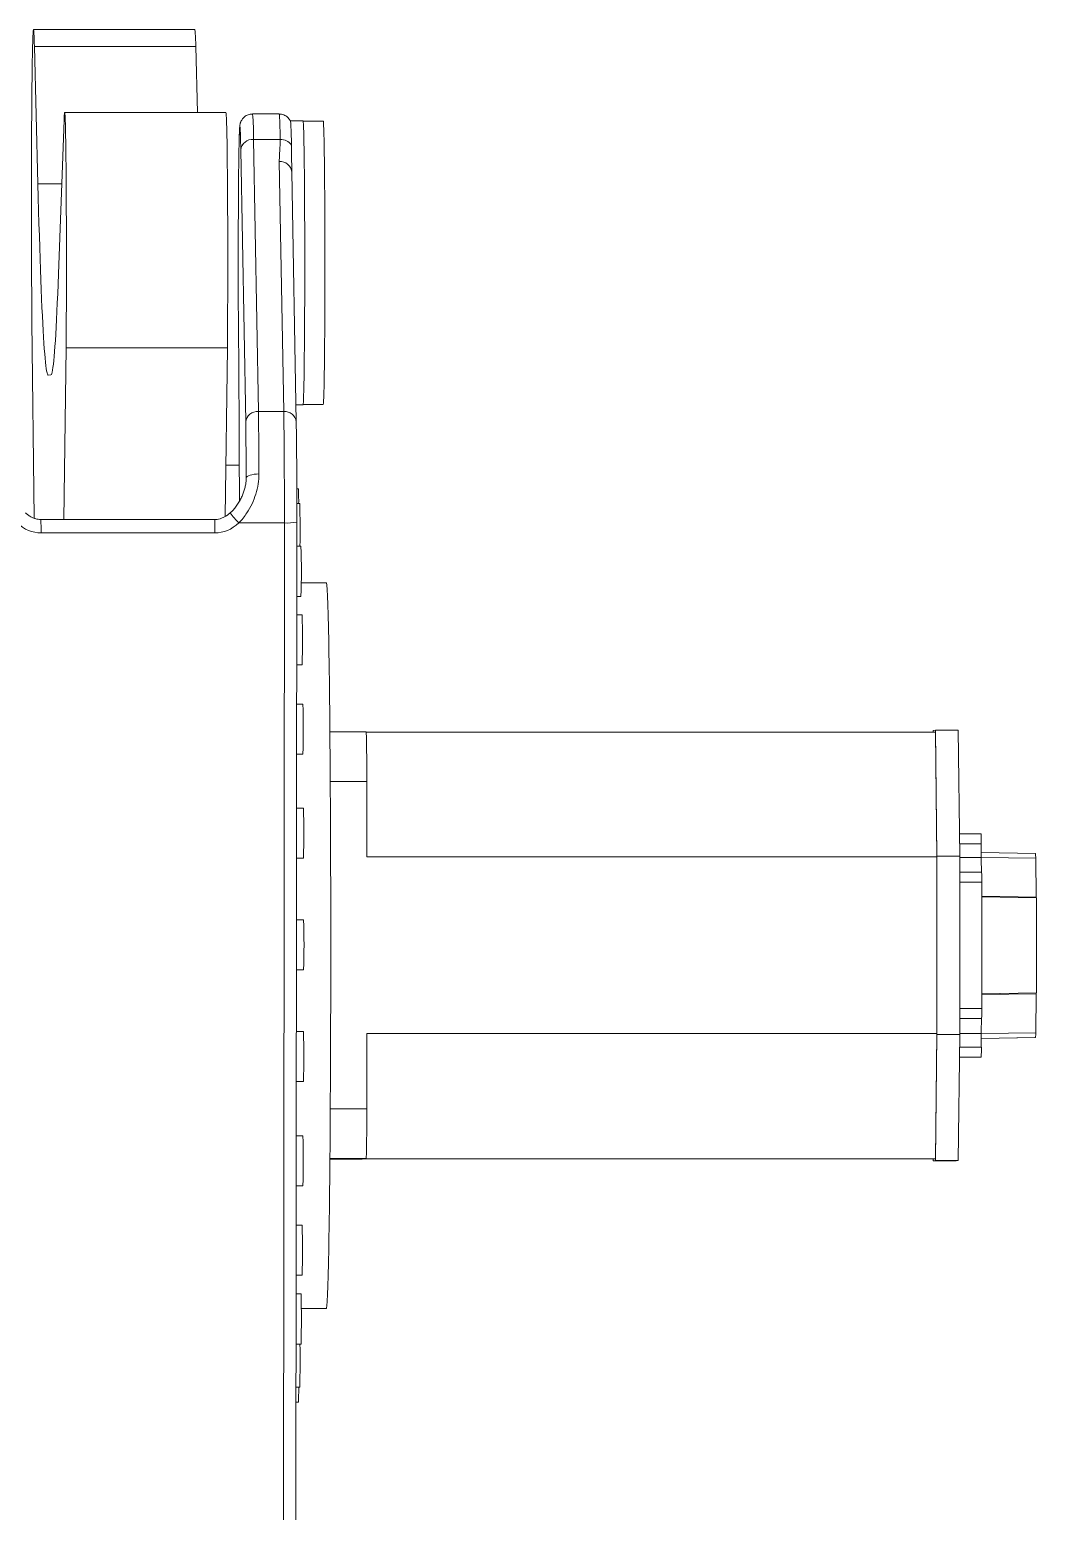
# Model space of a CAD drawing. Header units: millimetres. Extents: x 419 to 13500, y 498 to 10404.
# Drawn here: x 2751 to 3157, y 7147 to 7744 of the extents above; entities that cross this region are included whole.
import ezdxf

# ---------------------------------------------------------------- set-up
doc = ezdxf.new("R2010")
doc.units = ezdxf.units.MM
doc.header["$LTSCALE"] = 50

msp = doc.modelspace()

# ---------------------------------------------------------------- linework, layer by layer
at = {"color": 7, "linetype": 'Continuous', "lineweight": 15}
for p, q in [((2817.98, 7744.07), (2752.97, 7744.07)), ((2753.33, 7737.32), (2754.74, 7681.92)), ((2753.33, 7737.32), (2818.35, 7737.32)), ((2818.35, 7737.32), (2819.03, 7710.72)), ((2763.02, 7645.62), (2765.29, 7707.64)), ((2830.53, 7710.72), (2765.52, 7710.72)), ((2852.01, 7710.07), (2841.24, 7710.07)), ((2861.62, 7707.28), (2856.54, 7707.28)), ((2869.75, 7707.22), (2861.65, 7707.22)), ((2841.64, 7699.83), (2843.61, 7590.12)), ((2852.41, 7699.83), (2841.64, 7699.83)), ((2838.5, 7585.91), (2836.53, 7695.61)), ((2853.83, 7590.12), (2852.03, 7690.86)), ((2858.88, 7586), (2857.07, 7686.74)), ((2857.08, 7686.76), (2857.08, 7686.91)), ((2753.24, 7547.1), (2752.35, 7626.4)), ((2835.56, 7625.98), (2835.81, 7584.66)), ((2766.12, 7615.82), (2765.26, 7546.6)), ((2766.12, 7615.82), (2831.14, 7615.82)), ((2831.14, 7615.82), (2830.29, 7547.84)), ((2758.9, 7604.83), (2760, 7604.98)), ((2858.76, 7592.86), (2861.62, 7592.86)), ((2861.65, 7592.92), (2869.75, 7592.92)), ((2853.83, 7590.12), (2843.61, 7590.12)), ((2858.88, 7586), (2858.88, 7585.91)), ((2835.9, 7568.54), (2830.55, 7568.54)), ((2859.74, 7558.96), (2859.1, 7558.96)), ((2860.28, 7553.1), (2859.12, 7553.1)), ((2826.03, 7546.6), (2755.93, 7546.6)), ((2854.1, 7545.19), (2835.76, 7545.19)), ((2853.24, 6526.63), (2854.1, 7545.19)), ((2859.12, 7545.54), (2858.26, 6526.98)), ((2826.09, 7541.17), (2756, 7541.17)), ((2860.79, 7535.79), (2859.11, 7535.79)), ((2871.01, 7521.13), (2860.9, 7521.13)), ((2859.09, 7515.61), (2860.79, 7515.61)), ((2861.23, 7508.2), (2859.09, 7508.2)), ((2859.07, 7488.01), (2861.23, 7488.01)), ((2861.56, 7472.21), (2859.06, 7472.21)), ((2887.05, 7460.97), (2872.44, 7460.97)), ((3116.54, 7460.92), (2887.07, 7460.92)), ((3115.66, 7460.92), (3115.67, 7461.57)), ((3115.67, 7461.57), (3116.54, 7461.68)), ((3116.54, 7461.68), (3117.15, 7410.94)), ((3125.75, 7461.68), (3116.54, 7461.68)), ((3116.54, 7460.92), (3117.15, 7410.62)), ((3125.75, 7461.68), (3126.36, 7410.94)), ((2859.04, 7452.02), (2861.56, 7452.02)), ((2887.29, 7441), (2887.29, 7410.62)), ((2861.77, 7430.27), (2859.02, 7430.27)), ((3134.99, 7419.91), (3126.25, 7419.91)), ((3135.04, 7415.91), (3135.04, 7410.41)), ((2859, 7410.09), (2861.77, 7410.09)), ((3117.15, 7410.62), (2887.29, 7410.62)), ((3117.15, 7410.94), (3117.16, 7339.06)), ((3126.36, 7410.94), (3117.15, 7410.94)), ((3117.15, 7410.62), (3117.15, 7339.38)), ((3126.36, 7410.94), (3126.36, 7339.06)), ((3156.9, 7412), (3135.04, 7412.38)), ((3156.96, 7410.07), (3157.15, 7394.36)), ((3135.18, 7404.43), (3126.36, 7404.43)), ((3135.23, 7400.44), (3135.23, 7349.44)), ((3157.15, 7394.36), (3135.23, 7394.71)), ((3157.23, 7394.04), (3135.23, 7394.43)), ((3157.15, 7394.36), (3157.16, 7394.04)), ((3157.23, 7394.04), (3157.23, 7355.81)), ((2861.85, 7385.24), (2858.98, 7385.24)), ((2858.97, 7365.06), (2861.85, 7365.06)), ((3157.23, 7355.81), (3135.23, 7355.43)), ((3157.16, 7355.8), (3135.23, 7355.42)), ((3157.15, 7355.45), (3135.23, 7355.13)), ((3157.15, 7355.45), (3156.96, 7339.72)), ((3157.16, 7355.8), (3157.15, 7355.45)), ((3157.23, 7355.81), (3157.16, 7355.8)), ((3135.18, 7345.43), (3135.11, 7345.42)), ((2861.78, 7340.2), (2858.94, 7340.2)), ((3117.15, 7339.38), (2887.29, 7339.38)), ((2887.29, 7339.38), (2887.29, 7309)), ((3117.15, 7339.38), (3116.54, 7288.92)), ((3117.16, 7339.06), (3116.54, 7288.16)), ((3126.36, 7339.06), (3117.16, 7339.06)), ((3126.36, 7339.06), (3125.75, 7288.16)), ((3135.04, 7339.41), (3135.04, 7333.91)), ((3156.6, 7337.73), (3135.04, 7337.36)), ((3156.9, 7337.77), (3156.6, 7337.73)), ((3134.38, 7329.83), (3126.25, 7329.83)), ((3134.99, 7329.91), (3134.38, 7329.83)), ((2858.93, 7320.02), (2861.78, 7320.02)), ((2861.57, 7298.2), (2858.91, 7298.2)), ((2885.46, 7288.76), (2872.44, 7288.76)), ((2885.82, 7288.81), (2885.46, 7288.76)), ((3115.68, 7288.81), (2885.82, 7288.81)), ((2887.05, 7288.97), (2886.69, 7288.92)), ((3116.54, 7288.92), (2886.69, 7288.92)), ((3115.67, 7288.05), (3115.66, 7288.81)), ((3116.54, 7288.16), (3115.67, 7288.05)), ((3124.88, 7288.05), (3115.67, 7288.05)), ((3116.54, 7288.92), (3115.68, 7288.81)), ((3125.75, 7288.16), (3116.54, 7288.16)), ((3125.75, 7288.16), (3124.88, 7288.05)), ((2858.89, 7278.02), (2861.57, 7278.02)), ((2861.23, 7262.12), (2858.88, 7262.12)), ((2858.86, 7241.94), (2861.23, 7241.94)), ((2860.8, 7234.41), (2858.86, 7234.41)), ((2860.91, 7228.6), (2871.01, 7228.6)), ((2858.84, 7214.23), (2860.8, 7214.23)), ((2858.82, 7196.78), (2860.29, 7196.78)), ((2858.82, 7190.77), (2859.75, 7190.77))]:
    msp.add_line(p, q, dxfattribs=at)
at = {"color": 8, "linetype": 'Continuous', "lineweight": 15}
for p, q in [((2754.74, 7681.92), (2764.35, 7681.92)), ((2838.68, 7562.96), (2838.71, 7563.29)), ((2838.7, 7562.82), (2838.71, 7563.29)), ((2887.29, 7441), (2872.59, 7441)), ((3135.04, 7415.91), (3126.3, 7415.91)), ((3135.04, 7410.41), (3126.36, 7410.41)), ((3156.96, 7410.07), (3135.04, 7410.34)), ((3135.23, 7400.44), (3126.36, 7400.44)), ((3135.23, 7349.44), (3126.36, 7349.44)), ((3135.18, 7345.43), (3126.36, 7345.43)), ((3135.11, 7345.42), (3126.36, 7345.42)), ((3135.04, 7339.41), (3126.36, 7339.41)), ((3156.96, 7339.72), (3135.04, 7339.45)), ((3156.9, 7337.77), (3135.04, 7337.39)), ((3134.99, 7329.91), (3126.25, 7329.91)), ((3135.04, 7333.91), (3126.3, 7333.91)), ((2887.29, 7309), (2872.59, 7309)), ((2887.05, 7288.97), (2872.45, 7288.97))]:
    msp.add_line(p, q, dxfattribs=at)
at = {"color": 7, "linetype": 'Continuous', "lineweight": 15, "flags": 128}
for points in [[(2752.35, 7626.4), (2752.31, 7629.3), (2752.29, 7632.34), (2752.26, 7635.51), (2752.23, 7638.79), (2752.21, 7642.18), (2752.19, 7645.67), (2752.17, 7649.25), (2752.16, 7652.9), (2752.15, 7656.62), (2752.14, 7660.39), (2752.13, 7664.2), (2752.12, 7668.04), (2752.12, 7671.9), (2752.12, 7675.77), (2752.12, 7679.63), (2752.13, 7683.48), (2752.13, 7687.3), (2752.14, 7691.07), (2752.16, 7694.8), (2752.17, 7698.46), (2752.19, 7702.04), (2752.21, 7705.54), (2752.23, 7708.95), (2752.26, 7712.25), (2752.28, 7715.43), (2752.31, 7718.48), (2752.34, 7721.4), (2752.37, 7724.18), (2752.41, 7726.8), (2752.44, 7729.26), (2752.48, 7731.56), (2752.52, 7733.68), (2752.56, 7735.61), (2752.6, 7737.36), (2752.65, 7738.91), (2752.69, 7740.27), (2752.73, 7741.43), (2752.78, 7742.38), (2752.83, 7743.12), (2752.87, 7743.65), (2752.92, 7743.97), (2752.97, 7744.07), (2753.01, 7743.96), (2753.06, 7743.64), (2753.11, 7743.1), (2753.15, 7742.36), (2753.2, 7741.4), (2753.24, 7740.24), (2753.28, 7738.88), (2753.33, 7737.32)], [(2765.29, 7707.64), (2765.33, 7708.67), (2765.37, 7709.49), (2765.41, 7710.11), (2765.46, 7710.51), (2765.5, 7710.7), (2765.54, 7710.68), (2765.59, 7710.45), (2765.63, 7710), (2765.67, 7709.34), (2765.71, 7708.47), (2765.75, 7707.4), (2765.8, 7706.13), (2765.84, 7704.66), (2765.87, 7703), (2765.91, 7701.15), (2765.95, 7699.12), (2765.98, 7696.92), (2766.01, 7694.55), (2766.05, 7692.03), (2766.07, 7689.36), (2766.1, 7686.55), (2766.13, 7683.61), (2766.15, 7680.56), (2766.17, 7677.4), (2766.19, 7674.14), (2766.2, 7670.8), (2766.22, 7667.38), (2766.23, 7663.91), (2766.24, 7660.38), (2766.24, 7656.82), (2766.25, 7653.24), (2766.25, 7649.64), (2766.25, 7646.05), (2766.24, 7642.47), (2766.24, 7638.91), (2766.23, 7635.4), (2766.22, 7631.94), (2766.2, 7628.54), (2766.18, 7625.22), (2766.17, 7621.98), (2766.14, 7618.84), (2766.12, 7615.82)], [(2830.53, 7710.72), (2830.56, 7710.68), (2830.6, 7710.45), (2830.65, 7710), (2830.69, 7709.34), (2830.73, 7708.47), (2830.77, 7707.4), (2830.81, 7706.13), (2830.85, 7704.66), (2830.89, 7703), (2830.93, 7701.15), (2830.97, 7699.12), (2831, 7696.92), (2831.03, 7694.55), (2831.06, 7692.03), (2831.09, 7689.36), (2831.12, 7686.55), (2831.15, 7683.61), (2831.17, 7680.56), (2831.19, 7677.4), (2831.21, 7674.14), (2831.22, 7670.8), (2831.24, 7667.38), (2831.25, 7663.91), (2831.26, 7660.38), (2831.26, 7656.82), (2831.27, 7653.24), (2831.27, 7649.64), (2831.27, 7646.05), (2831.26, 7642.47), (2831.26, 7638.91), (2831.25, 7635.4), (2831.23, 7631.94), (2831.22, 7628.54), (2831.2, 7625.22), (2831.18, 7621.98), (2831.16, 7618.84), (2831.14, 7615.82)], [(2861.62, 7707.28), (2861.64, 7707.27), (2861.68, 7707.08), (2861.72, 7706.68), (2861.76, 7706.07), (2861.8, 7705.25), (2861.84, 7704.22), (2861.88, 7702.99), (2861.92, 7701.57), (2861.96, 7699.96), (2861.99, 7698.15), (2862.03, 7696.18), (2862.06, 7694.02), (2862.09, 7691.71), (2862.12, 7689.24), (2862.15, 7686.62), (2862.18, 7683.87), (2862.2, 7681), (2862.22, 7678), (2862.24, 7674.91), (2862.26, 7671.72), (2862.27, 7668.45), (2862.29, 7665.11), (2862.3, 7661.72), (2862.3, 7658.29), (2862.31, 7654.82), (2862.31, 7651.33), (2862.31, 7647.84), (2862.31, 7644.36), (2862.3, 7640.9), (2862.29, 7637.48), (2862.28, 7634.1), (2862.27, 7630.78), (2862.26, 7627.53), (2862.24, 7624.37), (2862.22, 7621.3), (2862.19, 7618.34), (2862.17, 7615.49), (2862.14, 7612.78), (2862.12, 7610.2), (2862.09, 7607.78), (2862.05, 7605.51), (2862.02, 7603.4), (2861.98, 7601.47), (2861.95, 7599.72), (2861.91, 7598.16), (2861.87, 7596.79), (2861.83, 7595.62), (2861.79, 7594.65), (2861.75, 7593.88), (2861.71, 7593.33), (2861.67, 7592.99), (2861.62, 7592.86), (2861.62, 7592.86)], [(2869.75, 7707.22), (2869.76, 7707.2), (2869.81, 7707.02), (2869.85, 7706.61), (2869.89, 7706), (2869.93, 7705.18), (2869.97, 7704.16), (2870.01, 7702.94), (2870.05, 7701.51), (2870.09, 7699.9), (2870.12, 7698.1), (2870.16, 7696.12), (2870.19, 7693.98), (2870.22, 7691.66), (2870.25, 7689.2), (2870.28, 7686.58), (2870.3, 7683.84), (2870.33, 7680.96), (2870.35, 7677.97), (2870.37, 7674.88), (2870.39, 7671.7), (2870.4, 7668.43), (2870.41, 7665.1), (2870.42, 7661.71), (2870.43, 7658.28), (2870.44, 7654.81), (2870.44, 7651.33), (2870.44, 7647.85), (2870.43, 7644.37), (2870.43, 7640.91), (2870.42, 7637.49), (2870.41, 7634.12), (2870.4, 7630.8), (2870.38, 7627.56), (2870.36, 7624.4), (2870.34, 7621.33), (2870.32, 7618.37), (2870.3, 7615.53), (2870.27, 7612.82), (2870.24, 7610.25), (2870.21, 7607.82), (2870.18, 7605.55), (2870.15, 7603.45), (2870.11, 7601.52), (2870.07, 7599.78), (2870.04, 7598.21), (2870, 7596.85), (2869.96, 7595.68), (2869.92, 7594.71), (2869.88, 7593.95), (2869.84, 7593.39), (2869.79, 7593.05), (2869.75, 7592.92), (2869.75, 7592.92)], [(2835.92, 7701.17), (2835.9, 7700.56), (2835.86, 7699.12), (2835.82, 7697.48), (2835.79, 7695.67), (2835.75, 7693.67), (2835.72, 7691.5), (2835.69, 7689.18), (2835.66, 7686.7), (2835.64, 7684.08), (2835.61, 7681.33), (2835.59, 7678.45), (2835.57, 7675.47), (2835.55, 7672.39), (2835.54, 7669.22), (2835.52, 7665.98), (2835.51, 7662.67), (2835.5, 7659.32), (2835.5, 7655.93), (2835.49, 7652.51), (2835.49, 7649.09), (2835.5, 7645.67), (2835.5, 7642.27), (2835.51, 7638.9), (2835.52, 7635.57), (2835.53, 7632.3), (2835.54, 7629.1), (2835.56, 7625.98)], [(2856.93, 7697.51), (2856.95, 7696.35), (2856.97, 7695.13), (2856.99, 7693.85), (2857, 7692.51), (2857.02, 7691.12), (2857.04, 7689.68), (2857.06, 7688.19), (2857.07, 7686.91)], [(2754.74, 7681.92), (2754.88, 7676.38), (2755.03, 7671.04), (2755.18, 7665.9), (2755.32, 7660.96), (2755.47, 7656.22), (2755.62, 7651.68), (2755.77, 7647.34), (2755.92, 7643.21), (2756.07, 7639.29), (2756.23, 7635.57), (2756.38, 7632.06), (2756.53, 7628.76), (2756.69, 7625.67), (2756.84, 7622.79), (2757, 7620.13), (2757.16, 7617.67), (2757.31, 7615.43), (2757.47, 7613.4), (2757.63, 7611.59), (2757.79, 7609.99), (2757.94, 7608.61), (2758.1, 7607.44), (2758.26, 7606.48), (2758.42, 7605.75), (2758.58, 7605.23), (2758.74, 7604.92), (2758.9, 7604.83)], [(2760, 7604.98), (2760.16, 7605.11), (2760.32, 7605.47), (2760.48, 7606.05), (2760.64, 7606.86), (2760.81, 7607.89), (2760.97, 7609.15), (2761.13, 7610.63), (2761.29, 7612.33), (2761.45, 7614.26), (2761.61, 7616.4), (2761.77, 7618.77), (2761.93, 7621.36), (2762.09, 7624.18), (2762.24, 7627.21), (2762.4, 7630.46), (2762.56, 7633.92), (2762.71, 7637.61), (2762.87, 7641.51), (2763.02, 7645.62)], [(2838.71, 7563.29), (2838.69, 7566.3), (2838.68, 7569.22), (2838.66, 7572.03), (2838.64, 7574.72), (2838.61, 7577.27), (2838.59, 7579.68), (2838.56, 7581.93), (2838.53, 7584.01), (2838.5, 7585.91)], [(2843.61, 7590.12), (2843.65, 7588.01), (2843.68, 7585.7), (2843.71, 7583.19), (2843.74, 7580.51), (2843.77, 7577.67), (2843.79, 7574.67), (2843.81, 7571.54), (2843.83, 7568.29), (2843.84, 7564.95)], [(2854.1, 7545.19), (2854.1, 7548.46), (2854.1, 7551.73), (2854.1, 7554.99), (2854.09, 7558.22), (2854.08, 7561.41), (2854.07, 7564.54), (2854.05, 7567.61), (2854.04, 7570.59), (2854.02, 7573.49), (2854, 7576.27), (2853.98, 7578.94), (2853.95, 7581.48), (2853.92, 7583.87), (2853.9, 7586.12), (2853.87, 7588.2), (2853.83, 7590.12)], [(2858.88, 7585.91), (2858.91, 7584.07), (2858.94, 7582.05), (2858.97, 7579.87), (2858.99, 7577.55), (2859.01, 7575.08), (2859.04, 7572.48), (2859.05, 7569.76), (2859.07, 7566.94), (2859.09, 7564.04), (2859.1, 7561.06), (2859.11, 7558.01), (2859.11, 7554.93), (2859.12, 7551.81), (2859.12, 7548.68), (2859.12, 7545.54)], [(2835.81, 7584.66), (2835.89, 7570.73), (2835.96, 7556.69), (2835.98, 7554)], [(2843.84, 7564.95), (2842.85, 7564.91), (2841.9, 7564.82), (2841.01, 7564.67), (2840.24, 7564.46), (2839.6, 7564.21), (2839.12, 7563.92), (2838.82, 7563.61), (2838.71, 7563.29)], [(2871.01, 7521.13), (2871.06, 7521.08), (2871.13, 7520.82), (2871.2, 7520.35), (2871.26, 7519.68), (2871.33, 7518.79), (2871.4, 7517.69), (2871.46, 7516.38), (2871.53, 7514.88), (2871.59, 7513.16), (2871.65, 7511.25), (2871.72, 7509.14), (2871.78, 7506.83), (2871.84, 7504.33), (2871.9, 7501.65), (2871.95, 7498.78), (2872.01, 7495.73), (2872.07, 7492.51), (2872.12, 7489.12), (2872.17, 7485.56), (2872.22, 7481.84), (2872.27, 7477.96), (2872.32, 7473.94), (2872.36, 7469.77), (2872.4, 7465.46), (2872.44, 7461.02), (2872.48, 7456.46), (2872.52, 7451.78), (2872.55, 7446.99), (2872.58, 7442.09), (2872.61, 7437.1), (2872.64, 7432.01), (2872.67, 7426.84), (2872.69, 7421.6), (2872.71, 7416.29), (2872.73, 7410.92), (2872.74, 7405.5), (2872.76, 7400.03), (2872.77, 7394.53), (2872.77, 7389), (2872.78, 7383.44), (2872.78, 7377.88), (2872.78, 7372.31), (2872.78, 7366.74), (2872.77, 7361.19), (2872.77, 7355.65), (2872.76, 7350.15), (2872.74, 7344.68), (2872.73, 7339.25), (2872.71, 7333.88), (2872.69, 7328.56), (2872.67, 7323.31), (2872.64, 7318.14), (2872.62, 7313.05), (2872.59, 7308.04), (2872.56, 7303.14), (2872.52, 7298.34), (2872.49, 7293.65), (2872.45, 7289.08), (2872.41, 7284.63), (2872.36, 7280.31), (2872.32, 7276.13), (2872.27, 7272.09), (2872.22, 7268.21), (2872.17, 7264.47), (2872.12, 7260.9), (2872.07, 7257.49), (2872.01, 7254.25), (2871.96, 7251.19), (2871.9, 7248.31), (2871.84, 7245.61), (2871.78, 7243.09), (2871.72, 7240.77), (2871.66, 7238.65), (2871.6, 7236.72), (2871.53, 7234.99), (2871.47, 7233.46), (2871.4, 7232.14), (2871.34, 7231.02), (2871.27, 7230.12), (2871.2, 7229.42), (2871.14, 7228.94), (2871.07, 7228.66), (2871.01, 7228.6)]]:
    msp.add_lwpolyline(points, dxfattribs=at)
at = {"color": 8, "linetype": 'Continuous', "lineweight": 15, "flags": 128}
msp.add_lwpolyline([(2836.32, 7703.35), (2836.3, 7703.68), (2836.26, 7704.32), (2836.22, 7704.75), (2836.18, 7704.96), (2836.14, 7704.96), (2836.1, 7704.75), (2836.06, 7704.33), (2836.02, 7703.7), (2835.97, 7702.86), (2835.94, 7701.81), (2835.92, 7701.17)], dxfattribs=at)
at = {"color": 7, "linetype": 'Continuous', "lineweight": 15}
for centre, radius, start, end in [((2773.35, 7738.29), 45.01, 358.77208, 7.37892), ((2752.05, 7698.45), 104.88, 359.48807, 4.81692), ((2549.99, 7691.71), 286.56, 0.78111, 2.32934), ((2841.25, 7695.09), 4.75, 85.28584, 173.6744), ((2852.59, 7694.61), 5.22, 33.82733, 91.94591), ((2843.22, 7585.38), 4.75, 85.28584, 173.6744), ((2759.91, 7554.14), 99.95, 359.40472, 2.76209), ((2482.4, 7542.59), 378.03, 358.96979, 1.59414), ((2855.37, 7562.96), 17.81, 265.89814, 282.13457), ((2544.51, 7525.7), 316.44, 358.17249, 1.82751), ((2544.95, 7498.11), 316.44, 358.17249, 1.82751), ((2545.28, 7462.11), 316.44, 358.17249, 1.82751), ((2447.05, 7445.65), 440.27, 359.39518, 1.99431), ((2545.49, 7420.18), 316.44, 358.17249, 1.82751), ((3052.75, 7416.91), 82.29, 359.30417, 2.08531), ((3269.98, 7408.97), 134.95, 179.3874, 181.92767), ((3133.57, 7410.35), 23.38, 359.31275, 4.04531), ((3052.94, 7401.44), 82.29, 359.30417, 2.08531), ((2545.57, 7375.15), 316.44, 358.17249, 1.82751), ((3051.99, 7348.44), 83.24, 357.93058, 0.68857), ((3259.89, 7340.91), 124.86, 177.93058, 180.68857), ((2545.5, 7330.11), 316.44, 358.17249, 1.82751), ((3132.94, 7339.44), 24.02, 356.01444, 0.65694), ((3051.81, 7332.91), 83.24, 357.93058, 0.68857), ((2500.02, 7303.65), 387.31, 357.82767, 0.79148), ((2545.29, 7288.11), 316.44, 358.17249, 1.82751), ((2544.95, 7252.03), 316.44, 358.17249, 1.82751), ((2544.52, 7224.32), 316.44, 358.17249, 1.82751), ((2479.81, 7207.32), 380.63, 358.41236, 1.03968), ((2767.44, 7195.49), 92.43, 357.07437, 0.79696)]:
    msp.add_arc(centre, radius, start, end, dxfattribs=at)
at = {"color": 8, "linetype": 'Continuous', "lineweight": 15}
for centre, radius, start, end in [((2743.12, 7701.06), 98.54, 359.28375, 5.24798), ((2852.42, 7686.2), 4.68, 6.6417, 94.86235), ((2854.23, 7585.46), 4.68, 6.6417, 94.86235), ((2646.27, 7542.65), 109.73, 359.22711, 2.06404), ((2716.52, 7542.65), 109.59, 359.22574, 2.06646), ((2859.02, 7568.46), 32.9, 215.62075, 225.00817)]:
    msp.add_arc(centre, radius, start, end, dxfattribs=at)
at = {"color": 7, "linetype": 'Continuous', "lineweight": 15}
for centre, start_param, end_param in [((2756.02, 7566.25), 2.568475, 3.14279), ((2826.12, 7566.25), 3.14279, 3.717105)]:
    msp.add_ellipse(centre, major_axis=(0.04, 25.08), ratio=0.708761, start_param=start_param, end_param=end_param, dxfattribs=at)
for points, knots in [([(2841.24, 7710.06), (2840.94, 7710.05), (2840.34, 7710.03), (2839.48, 7709.78), (2838.7, 7709.42), (2838.03, 7708.96), (2837.48, 7708.44), (2837.05, 7707.9), (2836.73, 7707.37), (2836.52, 7706.9), (2836.37, 7706.5), (2836.28, 7706.17), (2836.21, 7705.87), (2836.16, 7705.59), (2836.12, 7705.28), (2836.08, 7704.83), (2836.03, 7704.21), (2835.99, 7703.3), (2835.95, 7702.37), (2835.93, 7701.62), (2835.92, 7701.31)], [0, 0, 0, 0, 0.034172, 0.070276, 0.104169, 0.136129, 0.166233, 0.194373, 0.220292, 0.24413, 0.267305, 0.29205, 0.320733, 0.357219, 0.407511, 0.484353, 0.637912, 0.76592, 0.902089, 1, 1, 1, 1]), ([(2852.01, 7710.06), (2852.01, 7710.07), (2852.01, 7710.07), (2852.01, 7710.07), (2852.01, 7710.06)], [0, 0, 0, 0, 0.481817, 1, 1, 1, 1]), ([(2856.55, 7707.23), (2856.49, 7707.35), (2856.33, 7707.66), (2855.94, 7708.2), (2855.37, 7708.79), (2854.67, 7709.3), (2853.86, 7709.71), (2852.97, 7709.95), (2852.34, 7710.05), (2852.02, 7710.02), (2852.01, 7710.02)], [0, 0, 0, 0, 0.080139, 0.215085, 0.361323, 0.514562, 0.672468, 0.833064, 0.994957, 1, 1, 1, 1]), ([(2852.03, 7690.86), (2852.05, 7691.81), (2852.09, 7693.7), (2852.38, 7696.69), (2852.4, 7698.73), (2852.41, 7699.83)], [0, 0, 0, 0, 0.316742, 0.633752, 1, 1, 1, 1]), ([(2838.69, 7562.96), (2838.69, 7562.87), (2838.7, 7562.29), (2838.57, 7561.17), (2838.29, 7559.61), (2837.83, 7558), (2837.22, 7556.37), (2836.44, 7554.74), (2835.53, 7553.13), (2834.47, 7551.6), (2833.4, 7550.28), (2832.62, 7549.57), (2832.3, 7549.27)], [0, 0, 0, 0, 0.019009, 0.121112, 0.226807, 0.335975, 0.44788, 0.563152, 0.679167, 0.800059, 0.915697, 1, 1, 1, 1]), ([(2843.84, 7564.95), (2843.78, 7563.61), (2843.66, 7560.91), (2842.65, 7556.85), (2841.13, 7552.9), (2839.33, 7549.67), (2837.51, 7547.09), (2836.34, 7545.83), (2835.76, 7545.19)], [0, 0, 0, 0, 0.189131, 0.384135, 0.573071, 0.766548, 0.882665, 1, 1, 1, 1]), ([(2755.93, 7546.6), (2755.77, 7546.6), (2755.21, 7546.61), (2754.23, 7546.76), (2753.01, 7547.13), (2751.8, 7547.72), (2750.68, 7548.45), (2750.01, 7549.03), (2749.71, 7549.29)], [0, 0, 0, 0, 0.0696733, 0.2435209, 0.4249897, 0.6177667, 0.8246864, 1, 1, 1, 1]), ([(2832.27, 7549.3), (2832.1, 7549.14), (2831.55, 7548.66), (2830.6, 7547.98), (2829.4, 7547.33), (2828.21, 7546.88), (2827.08, 7546.64), (2826.36, 7546.61), (2826.03, 7546.6)], [0, 0, 0, 0, 0.101017, 0.312207, 0.505975, 0.687121, 0.859933, 1, 1, 1, 1])]:
    msp.add_open_spline(points, degree=3, knots=knots, dxfattribs=at)
at = {"color": 8, "linetype": 'Continuous', "lineweight": 15}
msp.add_open_spline([(2852.41, 7699.83), (2852.4, 7700.74), (2852.36, 7702.57), (2852.31, 7704.82), (2852.25, 7706.71), (2852.19, 7708.19), (2852.13, 7709.26), (2852.07, 7709.93), (2852.03, 7710.02), (2852.01, 7710.06)], degree=3, knots=[0, 0, 0, 0, 0.144186, 0.28942, 0.430339, 0.573268, 0.717218, 0.863267, 1, 1, 1, 1], dxfattribs=at)

doc.saveas('drawing.dxf')
